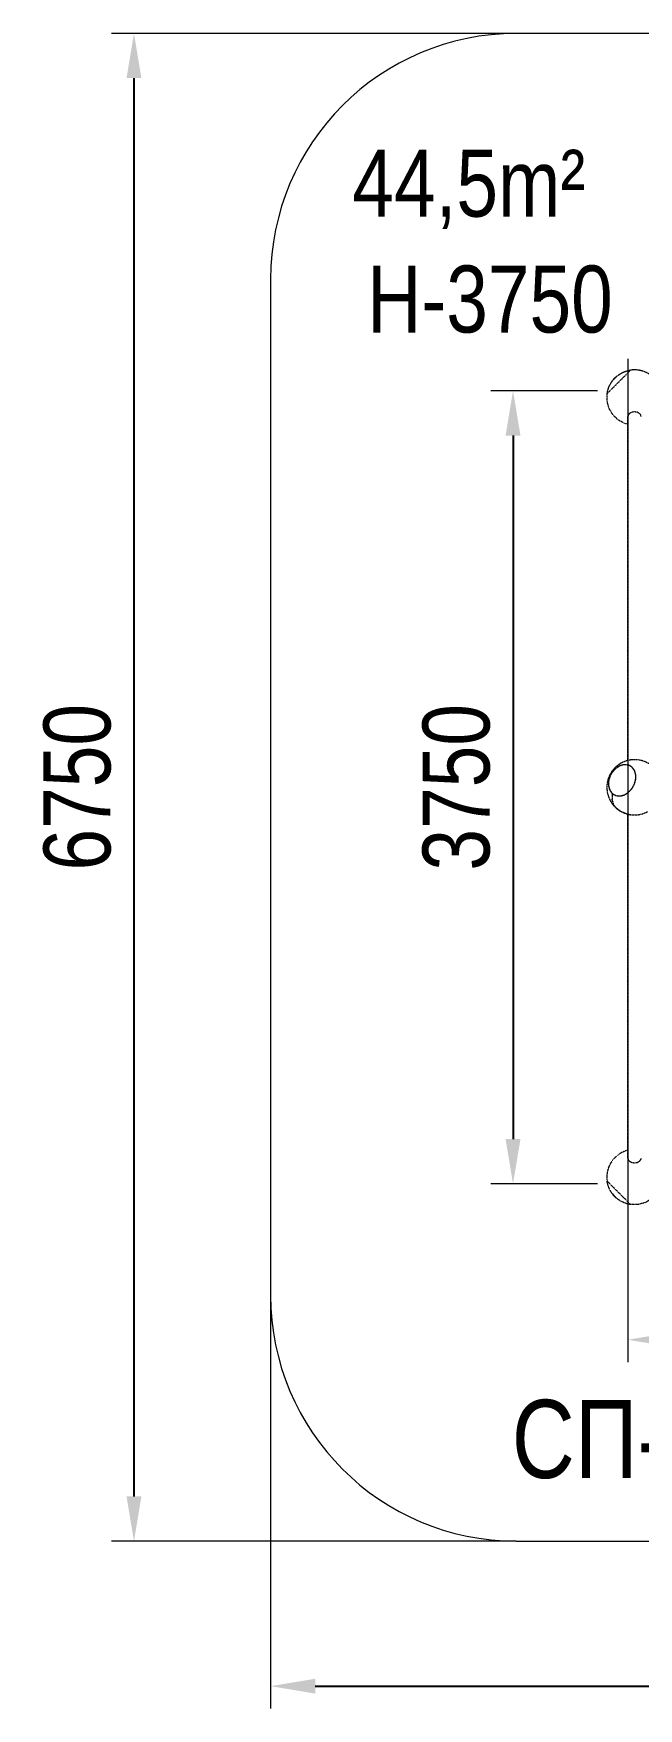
# Model space of a CAD drawing. Header units: millimetres. Extents: x -4439 to 3374, y -3971 to 3529.
# Drawn here: x -4439 to -1729, y -3971 to 3529 of the extents above; entities that cross this region are included whole.
import ezdxf

# ---------------------------------------------------------------- set-up
doc = ezdxf.new("R2010")
doc.units = ezdxf.units.MM
doc.linetypes.add('HIDDEN', pattern=[1.905, 1.27, -0.635])
for name, color, linetype in [('DIKOM_АРТИКУЛ', 7, 'Continuous'), ('DIKOM_ЗОНА', 90, 'Continuous'), ('DIKOM_ОБЪЕКТ', 7, 'Continuous'), ('DIKOM_РАЗМЕР_ЗОНА', 7, 'Continuous'), ('DIKOM_РАЗМЕР_ОБЪЕКТА', 7, 'Continuous')]:
    doc.layers.add(name, color=color, linetype=linetype)
doc.styles.add('style1', font='arialbd.ttf', dxfattribs={"width": 0.8})
doc.dimstyles.new('1-50', dxfattribs={"dimtxt": 300, "dimasz": 200, "dimexe": 100, "dimexo": 0, "dimgap": 100, "dimtad": 1, "dimtxsty": 'style1', "dimcen": 200, "dimclrd": 7, "dimclre": 7, "dimclrt": 7, "dimadec": 1, "dimazin": 2, "dimtfac": 1, "dimtmove": 0, "dimatfit": 2, "dimfxl": 0, "dimlwd": 25, "dimlwe": 18, "dimarcsym": 0})

# ---------------------------------------------------------------- blocks, each defined once
blk = doc.blocks.new('*D0')
at = {"layer": 'Defpoints', "color": 0, "transparency": 16777216}
for p in [(-1912.3, 1929), (-2290.7, -1621.3), (-1912.3, -1621.3)]:
    blk.add_point(p, dxfattribs=at)
at = {"layer": 'DIKOM_РАЗМЕР_ОБЪЕКТА', "color": 7, "lineweight": 18, "transparency": 16777216}
for p, q in [((-1912.3, 1929), (-2390.7, 1929)), ((-1912.3, -1621.3), (-2390.7, -1621.3))]:
    blk.add_line(p, q, dxfattribs=at)
at = {"layer": 'DIKOM_РАЗМЕР_ОБЪЕКТА', "color": 7, "lineweight": 25, "transparency": 16777216}
blk.add_line((-2290.7, 1729), (-2290.7, -1421.3), dxfattribs=at)
at = {"layer": 'DIKOM_РАЗМЕР_ОБЪЕКТА', "color": 7, "transparency": 16777216}
for points in [[(-2324, 1729), (-2257.3, 1729), (-2290.7, 1929)], [(-2324, -1421.3), (-2257.3, -1421.3), (-2290.7, -1621.3)]]:
    blk.add_solid(points, dxfattribs=at)
at = {"layer": 'DIKOM_РАЗМЕР_ОБЪЕКТА', "color": 7, "transparency": 16777216, "insert": (-2543.9, 153.8), "char_height": 300, "attachment_point": 5, "rotation": 90, "style": 'style1'}
blk.add_mtext('{\\fArial|b0|i0|c204|p34;3750}', dxfattribs=at)
blk = doc.blocks.new('*D1')
at = {"layer": 'Defpoints', "color": 0, "transparency": 16777216}
for p in [(-1776.5, 2072.2), (1773.8, 2072.2), (1773.8, -2319.5)]:
    blk.add_point(p, dxfattribs=at)
at = {"layer": 'DIKOM_РАЗМЕР_ОБЪЕКТА', "color": 7, "lineweight": 18, "transparency": 16777216}
for p, q in [((-1776.5, 2072.2), (-1776.5, -2419.5)), ((1773.8, 2072.2), (1773.8, -2419.5))]:
    blk.add_line(p, q, dxfattribs=at)
at = {"layer": 'DIKOM_РАЗМЕР_ОБЪЕКТА', "color": 7, "lineweight": 25, "transparency": 16777216}
blk.add_line((-1576.5, -2319.5), (1573.8, -2319.5), dxfattribs=at)
at = {"layer": 'DIKOM_РАЗМЕР_ОБЪЕКТА', "color": 7, "transparency": 16777216}
for points in [[(-1576.5, -2286.2), (-1576.5, -2352.9), (-1776.5, -2319.5)], [(1573.8, -2286.2), (1573.8, -2352.9), (1773.8, -2319.5)]]:
    blk.add_solid(points, dxfattribs=at)
at = {"layer": 'DIKOM_РАЗМЕР_ОБЪЕКТА', "color": 7, "transparency": 16777216, "insert": (-1.4, -2066.2), "char_height": 300, "attachment_point": 5, "style": 'style1'}
blk.add_mtext('{\\fArial|b0|i0|c204|p34;3750}', dxfattribs=at)
blk = doc.blocks.new('*D2')
at = {"layer": 'Defpoints', "color": 0, "transparency": 16777216}
for p in [(-2276.5, 3529), (-3988.7, -3221.3), (-2276.5, -3221.3)]:
    blk.add_point(p, dxfattribs=at)
at = {"layer": 'DIKOM_РАЗМЕР_ЗОНА', "color": 7, "lineweight": 18, "transparency": 16777216}
for p, q in [((-2276.5, 3529), (-4088.7, 3529)), ((-2276.5, -3221.3), (-4088.7, -3221.3))]:
    blk.add_line(p, q, dxfattribs=at)
at = {"layer": 'DIKOM_РАЗМЕР_ЗОНА', "color": 7, "lineweight": 25, "transparency": 16777216}
blk.add_line((-3988.7, 3329), (-3988.7, -3021.3), dxfattribs=at)
at = {"layer": 'DIKOM_РАЗМЕР_ЗОНА', "color": 7, "transparency": 16777216}
for points in [[(-4022, 3329), (-3955.3, 3329), (-3988.7, 3529)], [(-4022, -3021.3), (-3955.3, -3021.3), (-3988.7, -3221.3)]]:
    blk.add_solid(points, dxfattribs=at)
at = {"layer": 'DIKOM_РАЗМЕР_ЗОНА', "color": 7, "transparency": 16777216, "insert": (-4241.9, 154.2), "char_height": 300, "attachment_point": 5, "rotation": 90, "style": 'style1'}
blk.add_mtext('{\\fArial|b0|i0|c204|p34;6750}', dxfattribs=at)
blk = doc.blocks.new('*D3')
at = {"layer": 'Defpoints', "color": 0, "transparency": 16777216}
for p in [(-3376.5, -2121.3), (3373.8, -2121.3), (3373.8, -3870.6)]:
    blk.add_point(p, dxfattribs=at)
at = {"layer": 'DIKOM_РАЗМЕР_ЗОНА', "color": 7, "lineweight": 18, "transparency": 16777216}
for p, q in [((-3376.5, -2121.3), (-3376.5, -3970.6)), ((3373.8, -2121.3), (3373.8, -3970.6))]:
    blk.add_line(p, q, dxfattribs=at)
at = {"layer": 'DIKOM_РАЗМЕР_ЗОНА', "color": 7, "lineweight": 25, "transparency": 16777216}
blk.add_line((-3176.5, -3870.6), (3173.8, -3870.6), dxfattribs=at)
at = {"layer": 'DIKOM_РАЗМЕР_ЗОНА', "color": 7, "transparency": 16777216}
for points in [[(-3176.5, -3837.2), (-3176.5, -3903.9), (-3376.5, -3870.6)], [(3173.8, -3837.2), (3173.8, -3903.9), (3373.8, -3870.6)]]:
    blk.add_solid(points, dxfattribs=at)
at = {"layer": 'DIKOM_РАЗМЕР_ЗОНА', "color": 7, "transparency": 16777216, "insert": (-71.2, -3617.4), "char_height": 300, "attachment_point": 5, "style": 'style1'}
blk.add_mtext('{\\fArial|b0|i0|c204|p34;6750}', dxfattribs=at)

msp = doc.modelspace()

# ---------------------------------------------------------------- linework, layer by layer
at = {"layer": 'DIKOM_ЗОНА', "color": 3, "lineweight": 15}
msp.add_lwpolyline([(-3376.52, 2428.976), (-3376.52, -2121.303, 0.41421356), (-2276.52, -3221.303), (2273.759, -3221.303, 0.41421356), (3373.759, -2121.303), (3373.759, 2428.976, 0.41421356), (2273.759, 3528.976), (-2276.52, 3528.976, 0.41421356)], format="xyb", close=True, dxfattribs=at)
at = {"layer": 'DIKOM_ОБЪЕКТ', "color": 7, "linetype": 'HIDDEN', "lineweight": 15}
for p, q in [((-1840.022, 1981.185), (-1838.584, 1982.792)), ((-1840.022, 1981.184), (-1839.982, 1981.101)), ((-1839.982, 1981.101), (-1839.917, 1981.066)), ((-1839.948, 1981.068), (-1839.772, 1980.913)), ((-1839.928, 1981.053), (-1839.77, 1980.915)), ((-1839.917, 1981.066), (-1839.712, 1981.246)), ((-1839.759, 1980.927), (-1839.917, 1981.066)), ((-1839.77, 1980.915), (-1839.815, 1980.864)), ((-1839.815, 1980.864), (-1839.749, 1980.738)), ((-1838.297, 1982.561), (-1839.77, 1980.915)), ((-1839.749, 1980.738), (-1839.72, 1980.707)), ((-1839.72, 1980.707), (-1839.433, 1980.494)), ((-1839.72, 1980.707), (-1839.345, 1980.378)), ((-1839.712, 1981.246), (-1839.265, 1981.727)), ((-1839.433, 1980.494), (-1838.939, 1979.98)), ((-1839.265, 1981.727), (-1838.672, 1982.386)), ((-1839.145, 1981.62), (-1839.265, 1981.727)), ((-1838.569, 1982.807), (-1838.583, 1982.793)), ((-1837.245, 1984.238), (-1838.569, 1982.807)), ((-1838.21, 1982.657), (-1838.297, 1982.561)), ((-1837.794, 1982.241), (-1838.21, 1982.657)), ((-1837.958, 1982.43), (-1837.939, 1982.45)), ((-1836.522, 1983.614), (-1837.794, 1982.241)), ((-1834.533, 1987.037), (-1832.615, 1988.912)), ((-1834.032, 1987.53), (-1834.532, 1987.036)), ((-1833.724, 1987.83), (-1833.87, 1987.688)), ((-1833.617, 1987.932), (-1833.724, 1987.83)), ((-1832.615, 1988.912), (-1832.39, 1989.127)), ((-1831.053, 1990.381), (-1832.421, 1989.096)), ((-1832.421, 1989.096), (-1832.39, 1989.127)), ((-1828.252, 1992.895), (-1825.836, 1994.944)), ((-1827.247, 1992.83), (-1827.573, 1993.208)), ((-1825.792, 1994.918), (-1825.835, 1994.944)), ((-1825.77, 1994.882), (-1825.792, 1994.918)), ((-1825.452, 1994.497), (-1825.77, 1994.882)), ((-1825.755, 1994.874), (-1825.735, 1994.856)), ((-1825.735, 1994.856), (-1825.69, 1994.808)), ((-1825.498, 1994.575), (-1825.691, 1994.808)), ((-1825.565, 1994.643), (-1825.554, 1994.632)), ((-1825.554, 1994.632), (-1825.495, 1994.59)), ((-1825.452, 1994.497), (-1825.474, 1994.533)), ((-1786.676, 1999.19), (-1775.585, 2010.356)), ((-1775.585, 2010.356), (-1768.958, 2017.071)), ((-1768.958, 2017.071), (-1766.673, 2019.404)), ((-1766.673, 2019.404), (-1764.516, 2021.662)), ((-1869.197, 1917.039), (-1867.161, 1918.976)), ((-1867.161, 1918.976), (-1864.964, 1921.124)), ((-1864.964, 1921.124), (-1861.079, 1924.949)), ((-1861.079, 1924.949), (-1847.161, 1938.741)), ((-1776.52, 273.786), (-1776.52, 1813.899)), ((-1812.152, 250.035), (-1830.018, 238.872)), ((-1792.879, 255.151), (-1812.152, 250.035)), ((-1773.897, 253.213), (-1792.879, 255.151)), ((-1758.525, 244.721), (-1773.897, 253.213)), ((-1758.932, 244.727), (-1765.621, 249.379)), ((-1746.876, 229.803), (-1758.525, 244.721)), ((-1740.907, 210.031), (-1746.876, 229.803)), ((-1862.453, 181.377), (-1862.743, 160.195)), ((-1862.743, 160.195), (-1856.774, 140.422)), ((-1856.64, 202.345), (-1862.453, 181.377)), ((-1856.01, 203.474), (-1856.64, 202.345)), ((-1758.169, 147.887), (-1747.01, 167.881)), ((-1747.01, 167.881), (-1741.197, 188.848)), ((-1741.197, 188.848), (-1740.907, 210.031)), ((-1856.774, 140.422), (-1845.125, 125.505)), ((-1845.125, 125.505), (-1845.036, 125.628)), ((-1845.125, 125.505), (-1829.753, 117.013)), ((-1838.275, 120.903), (-1831.609, 117.841)), ((-1831.609, 117.841), (-1824.396, 115.885)), ((-1829.753, 117.013), (-1810.771, 115.074)), ((-1824.396, 115.885), (-1816.614, 115.095)), ((-1816.614, 115.095), (-1809.177, 115.515)), ((-1810.771, 115.074), (-1791.499, 120.191)), ((-1809.177, 115.515), (-1808.476, 115.565)), ((-1791.499, 120.191), (-1773.632, 131.354)), ((-1773.632, 131.354), (-1758.169, 147.887)), ((-1761.108, 144.337), (-1761.191, 144.384)), ((-1820.518, 54.335), (-1830.354, 62.804)), ((-1776.52, -1506.227), (-1776.52, 33.721)), ((-1776.52, -1471.089), (-1783.766, -1473.03)), ((-1866.948, -1611.457), (-1869.206, -1609.3)), ((-1864.615, -1613.742), (-1866.948, -1611.457)), ((-1857.901, -1620.368), (-1864.615, -1613.742)), ((-1846.735, -1631.459), (-1857.901, -1620.368)), ((-1842.462, -1670.576), (-1842.489, -1670.619)), ((-1840.44, -1673.035), (-1842.488, -1670.62)), ((-1842.426, -1670.554), (-1842.462, -1670.576)), ((-1842.041, -1670.236), (-1842.426, -1670.554)), ((-1842.418, -1670.539), (-1842.4, -1670.519)), ((-1842.4, -1670.519), (-1842.352, -1670.474)), ((-1842.119, -1670.282), (-1842.352, -1670.474)), ((-1842.187, -1670.349), (-1842.176, -1670.338)), ((-1842.176, -1670.338), (-1842.135, -1670.279)), ((-1842.041, -1670.236), (-1842.077, -1670.257)), ((-1841.282, -1669.311), (-1841.857, -1669.885)), ((-1840.374, -1672.031), (-1840.752, -1672.356)), ((-1837.926, -1675.836), (-1836.64, -1677.205)), ((-1836.64, -1677.205), (-1836.671, -1677.174)), ((-1836.456, -1677.399), (-1836.671, -1677.174)), ((-1834.581, -1679.316), (-1836.456, -1677.399)), ((-1835.476, -1678.4), (-1835.374, -1678.507)), ((-1835.374, -1678.507), (-1835.232, -1678.654)), ((-1835.074, -1678.816), (-1834.58, -1679.316)), ((-1831.782, -1682.029), (-1830.352, -1683.352)), ((-1831.159, -1681.306), (-1829.785, -1682.578)), ((-1830.352, -1683.352), (-1830.337, -1683.367)), ((-1828.729, -1684.806), (-1830.336, -1683.368)), ((-1829.785, -1682.578), (-1830.201, -1682.994)), ((-1830.201, -1682.994), (-1830.105, -1683.081)), ((-1830.105, -1683.081), (-1828.459, -1684.554)), ((-1829.974, -1682.741), (-1829.995, -1682.723)), ((-1829.271, -1684.048), (-1829.931, -1683.456)), ((-1829.164, -1683.929), (-1829.271, -1684.048)), ((-1828.79, -1684.496), (-1829.271, -1684.048)), ((-1828.61, -1684.701), (-1828.79, -1684.496)), ((-1828.729, -1684.806), (-1828.645, -1684.766)), ((-1828.645, -1684.766), (-1828.61, -1684.701)), ((-1828.612, -1684.732), (-1828.457, -1684.555)), ((-1828.471, -1684.543), (-1828.61, -1684.701)), ((-1828.598, -1684.711), (-1828.459, -1684.554)), ((-1828.459, -1684.554), (-1828.408, -1684.599)), ((-1828.408, -1684.599), (-1828.282, -1684.533)), ((-1828.282, -1684.533), (-1828.251, -1684.503)), ((-1828.251, -1684.503), (-1827.922, -1684.129)), ((-1828.251, -1684.503), (-1828.038, -1684.217)), ((-1772.494, -1705.863), (-1786.285, -1691.944)), ((-1768.668, -1709.747), (-1772.494, -1705.863)), ((-1766.521, -1711.945), (-1768.668, -1709.747)), ((-1764.583, -1713.98), (-1766.521, -1711.945))]:
    msp.add_line(p, q, dxfattribs=at)
for points in [[(-1869.162, 1917.292), (-1868.204, 1922.841), (-1866.982, 1928.393), (-1865.606, 1933.547), (-1864.192, 1938.089), (-1862.088, 1943.929), (-1860.106, 1948.723), (-1858.161, 1952.947), (-1856.282, 1956.673), (-1853.89, 1961.01), (-1851.263, 1965.35), (-1849.432, 1968.155), (-1848.095, 1970.104), (-1847.078, 1971.534), (-1846.277, 1972.632), (-1845.625, 1973.507), (-1845.076, 1974.232), (-1844.473, 1975.014), (-1843.392, 1976.387), (-1842.493, 1977.499), (-1841.195, 1979.059), (-1840.336, 1980.063), (-1839.752, 1980.735)], [(-1847.161, 1938.741), (-1832.826, 1953.013), (-1816.705, 1969.106)], [(-1838.672, 1982.386), (-1838.076, 1983.04), (-1837.475, 1983.69), (-1836.868, 1984.337), (-1836.255, 1984.981), (-1835.636, 1985.622), (-1835.013, 1986.258), (-1834.386, 1986.89)], [(-1837.939, 1982.45), (-1837.012, 1983.455), (-1836.074, 1984.448), (-1835.089, 1985.468), (-1834.033, 1986.537)], [(-1834.532, 1987.036), (-1835.9, 1985.648), (-1837.245, 1984.238)], [(-1833.858, 1986.361), (-1835.209, 1984.989), (-1836.522, 1983.614)], [(-1834.386, 1986.89), (-1833.557, 1987.71), (-1832.719, 1988.525), (-1831.873, 1989.332), (-1831.022, 1990.128), (-1830.169, 1990.911), (-1829.312, 1991.684), (-1828.448, 1992.449), (-1826.988, 1993.718)], [(-1834.386, 1986.89), (-1834.006, 1987.305), (-1833.707, 1987.635), (-1833.483, 1987.888), (-1833.323, 1988.073), (-1833.216, 1988.204), (-1833.149, 1988.29), (-1833.115, 1988.341), (-1833.106, 1988.365), (-1833.117, 1988.367), (-1833.143, 1988.353), (-1833.18, 1988.326), (-1833.225, 1988.289), (-1833.276, 1988.245), (-1833.331, 1988.197), (-1833.388, 1988.145), (-1833.446, 1988.092), (-1833.504, 1988.038), (-1833.617, 1987.932)], [(-1834.033, 1986.537), (-1833.363, 1987.201), (-1832.665, 1987.882), (-1831.964, 1988.557), (-1831.283, 1989.202), (-1830.606, 1989.833), (-1829.848, 1990.528), (-1829.012, 1991.282), (-1828.133, 1992.062), (-1826.757, 1993.256)], [(-1825.101, 1994.313), (-1826.237, 1993.366), (-1827.359, 1992.406), (-1828.47, 1991.432), (-1829.57, 1990.446), (-1830.66, 1989.444), (-1831.738, 1988.429), (-1832.804, 1987.401), (-1833.858, 1986.361)], [(-1828.258, 1992.889), (-1829.665, 1991.646), (-1831.053, 1990.381)], [(-1826.988, 1993.718), (-1826.48, 1994.172), (-1826.089, 1994.536), (-1825.845, 1994.78), (-1825.77, 1994.882)], [(-1826.757, 1993.256), (-1826.306, 1993.657), (-1825.942, 1993.99), (-1825.667, 1994.251), (-1825.499, 1994.425), (-1825.452, 1994.497)], [(-1825.518, 1994.559), (-1825.004, 1994.981), (-1823.357, 1996.304), (-1821.559, 1997.697), (-1819.623, 1999.139), (-1817.602, 2000.583), (-1815.5, 2002.022), (-1813.198, 2003.526), (-1810.807, 2005.013), (-1808.295, 2006.496), (-1805.78, 2007.902), (-1802.666, 2009.54), (-1800.21, 2010.753), (-1797.522, 2012.004), (-1794.285, 2013.41), (-1790.289, 2014.997), (-1786.966, 2016.197), (-1783.184, 2017.434), (-1778.899, 2018.676), (-1775.029, 2019.657), (-1770.391, 2020.659), (-1764.769, 2021.628)], [(-1816.705, 1969.106), (-1800.712, 1985.109), (-1786.676, 1999.19)], [(-1658.839, 1986.657), (-1671.618, 1997.797), (-1685.851, 2007.121), (-1700.192, 2013.996), (-1713.307, 2018.445), (-1725.269, 2021.141), (-1736.276, 2022.552), (-1746.448, 2022.976), (-1755.845, 2022.625), (-1764.518, 2021.663)], [(-1776.52, 1779.794), (-1790.433, 1783.012), (-1819.467, 1798.703), (-1843.327, 1821.488), (-1860.375, 1849.855), (-1869.463, 1882.826), (-1869.197, 1917.039)], [(-1746.52, 1835.112), (-1758.018, 1833.493), (-1767.886, 1828.79), (-1774.278, 1821.946), (-1776.52, 1813.899)], [(-1716.52, 1813.899), (-1718.774, 1821.966), (-1725.185, 1828.813), (-1735.032, 1833.495), (-1746.52, 1835.112)], [(-1682.731, 259.986), (-1696.468, 267.286), (-1713.513, 273.362), (-1732.043, 276.988), (-1751.26, 277.746), (-1769.532, 275.682), (-1788.255, 270.602), (-1806.165, 262.549), (-1821.744, 252.413), (-1836.185, 239.487), (-1847.724, 225.487), (-1857.052, 210.038), (-1863.927, 193.732), (-1868.191, 177.758), (-1870.317, 160.92), (-1870.187, 144.756), (-1868.036, 129.138), (-1863.601, 112.996), (-1857.343, 98.209), (-1849.433, 84.663), (-1839.297, 71.566), (-1826.869, 59.39)], [(-1842.705, 225.898), (-1848.525, 217.827), (-1853.549, 209.043), (-1857.443, 200.23), (-1860.398, 191.109), (-1862.362, 181.741), (-1863.246, 172.376), (-1863.013, 163.15), (-1861.606, 154.136), (-1859.065, 145.768), (-1855.291, 137.912), (-1850.461, 131.058), (-1844.964, 125.555), (-1838.275, 120.903)], [(-1830.018, 238.872), (-1845.481, 222.339), (-1846.199, 221.053)], [(-1765.621, 249.379), (-1772.263, 252.434), (-1779.5, 254.397), (-1787.282, 255.186), (-1795.349, 254.731), (-1803.655, 253.001), (-1812.069, 249.964), (-1820.367, 245.65), (-1828.253, 240.209), (-1835.947, 233.412), (-1842.705, 225.898)], [(-1761.191, 144.384), (-1755.371, 152.454), (-1750.347, 161.239), (-1746.453, 170.052), (-1743.498, 179.173), (-1741.534, 188.541), (-1740.65, 197.906), (-1740.883, 207.132), (-1742.29, 216.146), (-1744.831, 224.514), (-1748.605, 232.37), (-1753.435, 239.224), (-1758.932, 244.727)], [(-1826.869, 59.39), (-1838.868, 74.387), (-1845.967, 97.69), (-1845.125, 125.505)], [(-1808.476, 115.565), (-1800.241, 117.281), (-1791.827, 120.318), (-1783.529, 124.631), (-1775.643, 130.073), (-1767.949, 136.87), (-1761.191, 144.384)], [(-1826.869, 59.39), (-1812.535, 48.87), (-1796.572, 40.387), (-1779.527, 34.31), (-1760.996, 30.684), (-1741.779, 29.927), (-1723.507, 31.99), (-1704.785, 37.071), (-1686.874, 45.124)], [(-1776.52, 33.75), (-1789.489, 37.515), (-1805.605, 44.815), (-1820.518, 54.335)], [(-1834.201, -1503.622), (-1845.341, -1516.401), (-1854.665, -1530.635), (-1861.54, -1544.975), (-1865.989, -1558.091), (-1868.686, -1570.053), (-1870.096, -1581.06), (-1870.52, -1591.232), (-1870.169, -1600.629), (-1869.207, -1609.302)], [(-1776.52, -1506.227), (-1774.218, -1514.376), (-1767.767, -1521.203), (-1758.052, -1525.81), (-1746.52, -1527.44)], [(-1746.52, -1527.44), (-1734.95, -1525.799), (-1725.231, -1521.173), (-1718.793, -1514.327), (-1716.52, -1506.227)], [(-1842.103, -1670.301), (-1842.525, -1669.788), (-1843.848, -1668.141), (-1845.241, -1666.342), (-1846.683, -1664.406), (-1848.127, -1662.386), (-1849.566, -1660.283), (-1851.07, -1657.982), (-1852.557, -1655.59), (-1854.04, -1653.079), (-1855.446, -1650.564), (-1857.084, -1647.449), (-1858.297, -1644.993), (-1859.549, -1642.306), (-1860.954, -1639.069), (-1862.541, -1635.073), (-1863.741, -1631.75), (-1864.978, -1627.968), (-1866.221, -1623.682), (-1867.201, -1619.812), (-1868.203, -1615.175), (-1869.172, -1609.553)], [(-1816.65, -1661.489), (-1832.653, -1645.496), (-1846.735, -1631.459)], [(-1627.338, -1621.303), (-1630.556, -1635.217), (-1646.247, -1664.251), (-1669.032, -1688.111), (-1697.399, -1705.159), (-1730.37, -1714.247), (-1764.583, -1713.98)], [(-1841.262, -1671.772), (-1841.716, -1671.264), (-1842.08, -1670.872), (-1842.324, -1670.629), (-1842.426, -1670.554)], [(-1840.8, -1671.541), (-1841.201, -1671.089), (-1841.534, -1670.725), (-1841.795, -1670.451), (-1841.97, -1670.283), (-1842.041, -1670.236)], [(-1841.857, -1669.885), (-1840.91, -1671.02), (-1839.95, -1672.143), (-1838.977, -1673.254), (-1837.99, -1674.354), (-1836.988, -1675.444), (-1835.973, -1676.522), (-1834.945, -1677.588), (-1833.905, -1678.641)], [(-1834.434, -1679.17), (-1835.254, -1678.341), (-1836.069, -1677.502), (-1836.876, -1676.656), (-1837.672, -1675.805), (-1838.455, -1674.952), (-1839.228, -1674.095), (-1839.994, -1673.231), (-1841.262, -1671.772)], [(-1834.081, -1678.817), (-1834.745, -1678.146), (-1835.426, -1677.449), (-1836.101, -1676.748), (-1836.746, -1676.067), (-1837.377, -1675.39), (-1838.072, -1674.632), (-1838.826, -1673.796), (-1839.606, -1672.916), (-1840.8, -1671.541)], [(-1840.433, -1673.041), (-1839.19, -1674.448), (-1837.926, -1675.836)], [(-1834.434, -1679.17), (-1834.849, -1678.789), (-1835.179, -1678.491), (-1835.432, -1678.267), (-1835.617, -1678.107), (-1835.748, -1677.999), (-1835.834, -1677.933), (-1835.886, -1677.899), (-1835.909, -1677.89), (-1835.911, -1677.901), (-1835.897, -1677.927), (-1835.87, -1677.964), (-1835.833, -1678.009), (-1835.789, -1678.06), (-1835.741, -1678.115), (-1835.689, -1678.172), (-1835.636, -1678.23), (-1835.582, -1678.288), (-1835.476, -1678.4)], [(-1834.58, -1679.316), (-1833.192, -1680.683), (-1831.782, -1682.029)], [(-1829.931, -1683.456), (-1830.584, -1682.859), (-1831.234, -1682.258), (-1831.881, -1681.652), (-1832.525, -1681.039), (-1833.166, -1680.42), (-1833.803, -1679.796), (-1834.434, -1679.17)], [(-1829.995, -1682.723), (-1830.999, -1681.795), (-1831.992, -1680.858), (-1833.012, -1679.873), (-1834.081, -1678.817)], [(-1833.905, -1678.641), (-1832.533, -1679.993), (-1831.159, -1681.306)], [(-1764.836, -1713.946), (-1770.385, -1712.988), (-1775.937, -1711.766), (-1781.091, -1710.389), (-1785.633, -1708.976), (-1791.473, -1706.871), (-1796.267, -1704.89), (-1800.492, -1702.945), (-1804.217, -1701.066), (-1808.554, -1698.674), (-1812.894, -1696.047), (-1815.699, -1694.216), (-1817.648, -1692.878), (-1819.079, -1691.862), (-1820.176, -1691.061), (-1821.051, -1690.408), (-1821.776, -1689.859), (-1822.559, -1689.257), (-1823.931, -1688.176), (-1825.043, -1687.276), (-1826.603, -1685.979), (-1827.607, -1685.12), (-1828.279, -1684.535)], [(-1786.285, -1691.944), (-1800.557, -1677.61), (-1816.65, -1661.489)]]:
    msp.add_lwpolyline(points, dxfattribs=at)
msp.add_arc((-1743.979, -1595.493), 128.764, 107.9985521, 134.4813773, dxfattribs=at)

# ---------------------------------------------------------------- texts
at = {"layer": 'DIKOM_АРТИКУЛ', "insert": (-2296.435, -2588.717), "char_height": 350, "width": 1759.4069, "attachment_point": 1, "style": 'style1'}
msp.add_mtext('{\\fArial|b0|i0|c204|p34;СП-1.95.2}', dxfattribs=at)
at = {"layer": 'DIKOM_РАЗМЕР_ОБЪЕКТА', "char_height": 300, "attachment_point": 1, "style": 'style1'}
for s, insert, width in [('{\\fArial|b0|i0|c204|p34;44,5m²}', (-3010.334, 3009.052), 1289.23659), ('{\\fArial|b0|i0|c204|p34;H-3750}', (-2943.448, 2490.045), 1238.8268)]:
    msp.add_mtext(s, dxfattribs=dict(at, insert=insert, width=width))

# ---------------------------------------------------------------- dimensions: what is measured, and where the dimension line sits
at = {"layer": 'DIKOM_РАЗМЕР_ЗОНА'}
dim = msp.add_linear_dim(base=(-3988.681, -3221.303), p1=(-2276.52, 3528.976), p2=(-2276.52, -3221.303), angle=90, text='{\\fArial|b0|i0|c204|p34;6750}', dimstyle='1-50', dxfattribs=at)
dim.commit()
dim.dimension.update_dxf_attribs({"geometry": '*D2', "text_midpoint": (-3988.681, 154.244), "dimtype": 160})
dim = msp.add_linear_dim(base=(3373.759, -3870.573), p1=(-3376.52, -2121.303), p2=(3373.759, -2121.303), text='{\\fArial|b0|i0|c204|p34;6750}', dimstyle='1-50', dxfattribs=at)
dim.commit()
dim.dimension.update_dxf_attribs({"geometry": '*D3', "text_midpoint": (-71.165, -3870.573), "dimtype": 160})
at = {"layer": 'DIKOM_РАЗМЕР_ОБЪЕКТА'}
dim = msp.add_linear_dim(base=(1773.759, -2319.523), p1=(-1776.52, 2072.163), p2=(1773.759, 2072.163), text='{\\fArial|b0|i0|c204|p34;3750}', dimstyle='1-50', dxfattribs=at)
dim.commit()
dim.dimension.update_dxf_attribs({"geometry": '*D1', "text_midpoint": (-1.38, -2319.523), "dimtype": 160})
dim = msp.add_linear_dim(base=(-2290.655, -1621.303), p1=(-1912.344, 1928.976), p2=(-1912.344, -1621.303), angle=90, text='{\\fArial|b0|i0|c204|p34;3750}', dimstyle='1-50', dxfattribs=at)
dim.commit()
dim.dimension.update_dxf_attribs({"geometry": '*D0', "text_midpoint": (-2290.655, 153.836), "dimtype": 160})

doc.saveas('drawing.dxf')
